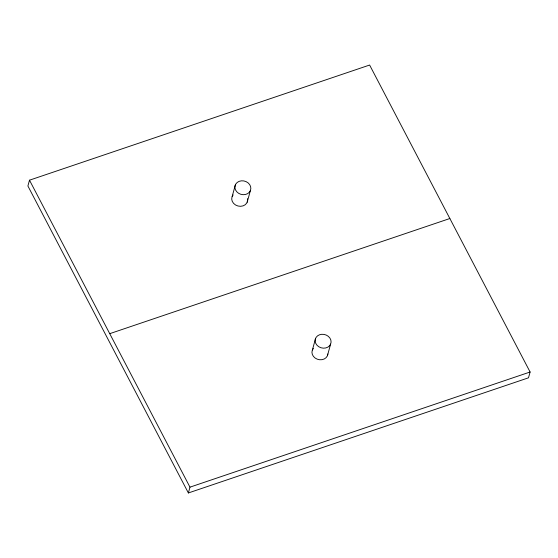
<?xml version="1.0" encoding="UTF-8"?>
<svg xmlns="http://www.w3.org/2000/svg" width="558" height="558" viewBox="0 0 558 558"><rect width="100%" height="100%" fill="white"/><g stroke="black" fill="none" stroke-linecap="round" stroke-linejoin="round"><path stroke-width="0.84" d="M29.497 180.185L27.9 185.995L188.381 492.958L528.503 377.815L530.1 372.005L369.619 65.042L29.497 180.185L189.971 487.155L188.381 492.958M232.17 196.479L235.364 184.865M247.187 202.233L250.382 190.62A8.056 6.863 15.4 0 0 241.454 180.82A8.056 6.863 15.4 0 0 236.78 191.785A8.056 6.863 15.4 0 0 250.382 190.62M312.41 349.964L315.605 338.343M327.427 355.718L330.622 344.098A8.056 6.863 15.4 0 0 321.687 334.298A8.056 6.863 15.4 0 0 317.021 345.269A8.056 6.863 15.4 0 0 330.622 344.098M109.738 333.67L449.86 218.52M189.971 487.155L530.1 372.005M247.529 198.683A8.056 6.863 15.4 0 1 237.987 206.007A8.056 6.863 15.4 0 1 233.125 194.937M327.867 353.981A8.056 6.863 15.4 0 1 317.223 359.171A8.056 6.863 15.4 0 1 313.359 348.422"/></g></svg>
